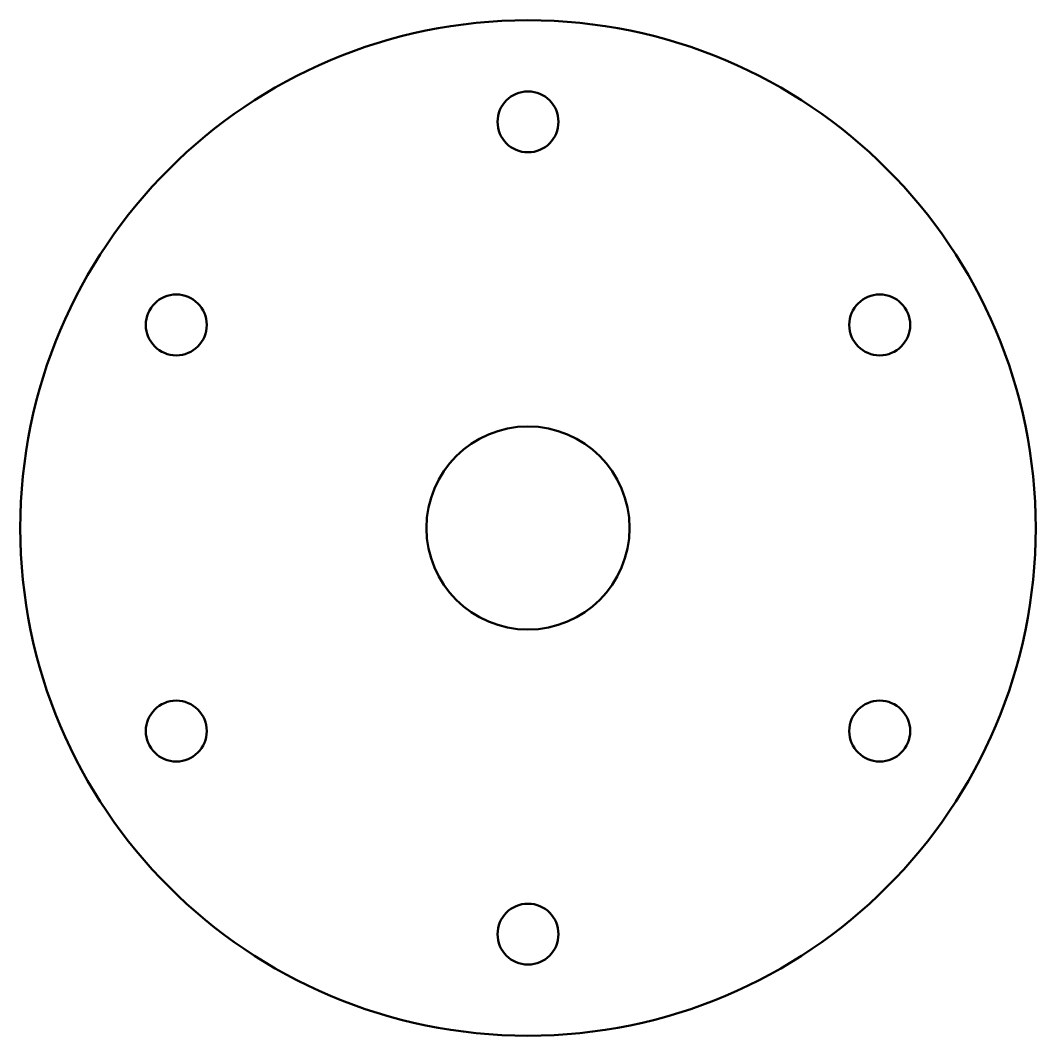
# Model space of a CAD drawing. Header units: millimetres. Extents: x 0 to 200, y 0 to 200.
import ezdxf

# ---------------------------------------------------------------- set-up
doc = ezdxf.new("R2010")
doc.units = ezdxf.units.MM
doc.layers.add('IV_INTERIOR_PROFILES', color=7, linetype='Continuous', lineweight=50)
doc.layers.add('IV_OUTER_PROFILE', color=7, linetype='Continuous', lineweight=50)

msp = doc.modelspace()

# ---------------------------------------------------------------- linework, layer by layer
at = {"layer": 'IV_INTERIOR_PROFILES'}
for centre, radius in [((100, 180), 6), ((30.72, 140), 6), ((169.28, 140), 6), ((100, 100), 20), ((30.72, 60), 6), ((169.28, 60), 6), ((100, 20), 6)]:
    msp.add_circle(centre, radius, dxfattribs=at)
at = {"layer": 'IV_OUTER_PROFILE'}
msp.add_circle((100, 100), 100, dxfattribs=at)

doc.saveas('drawing.dxf')
